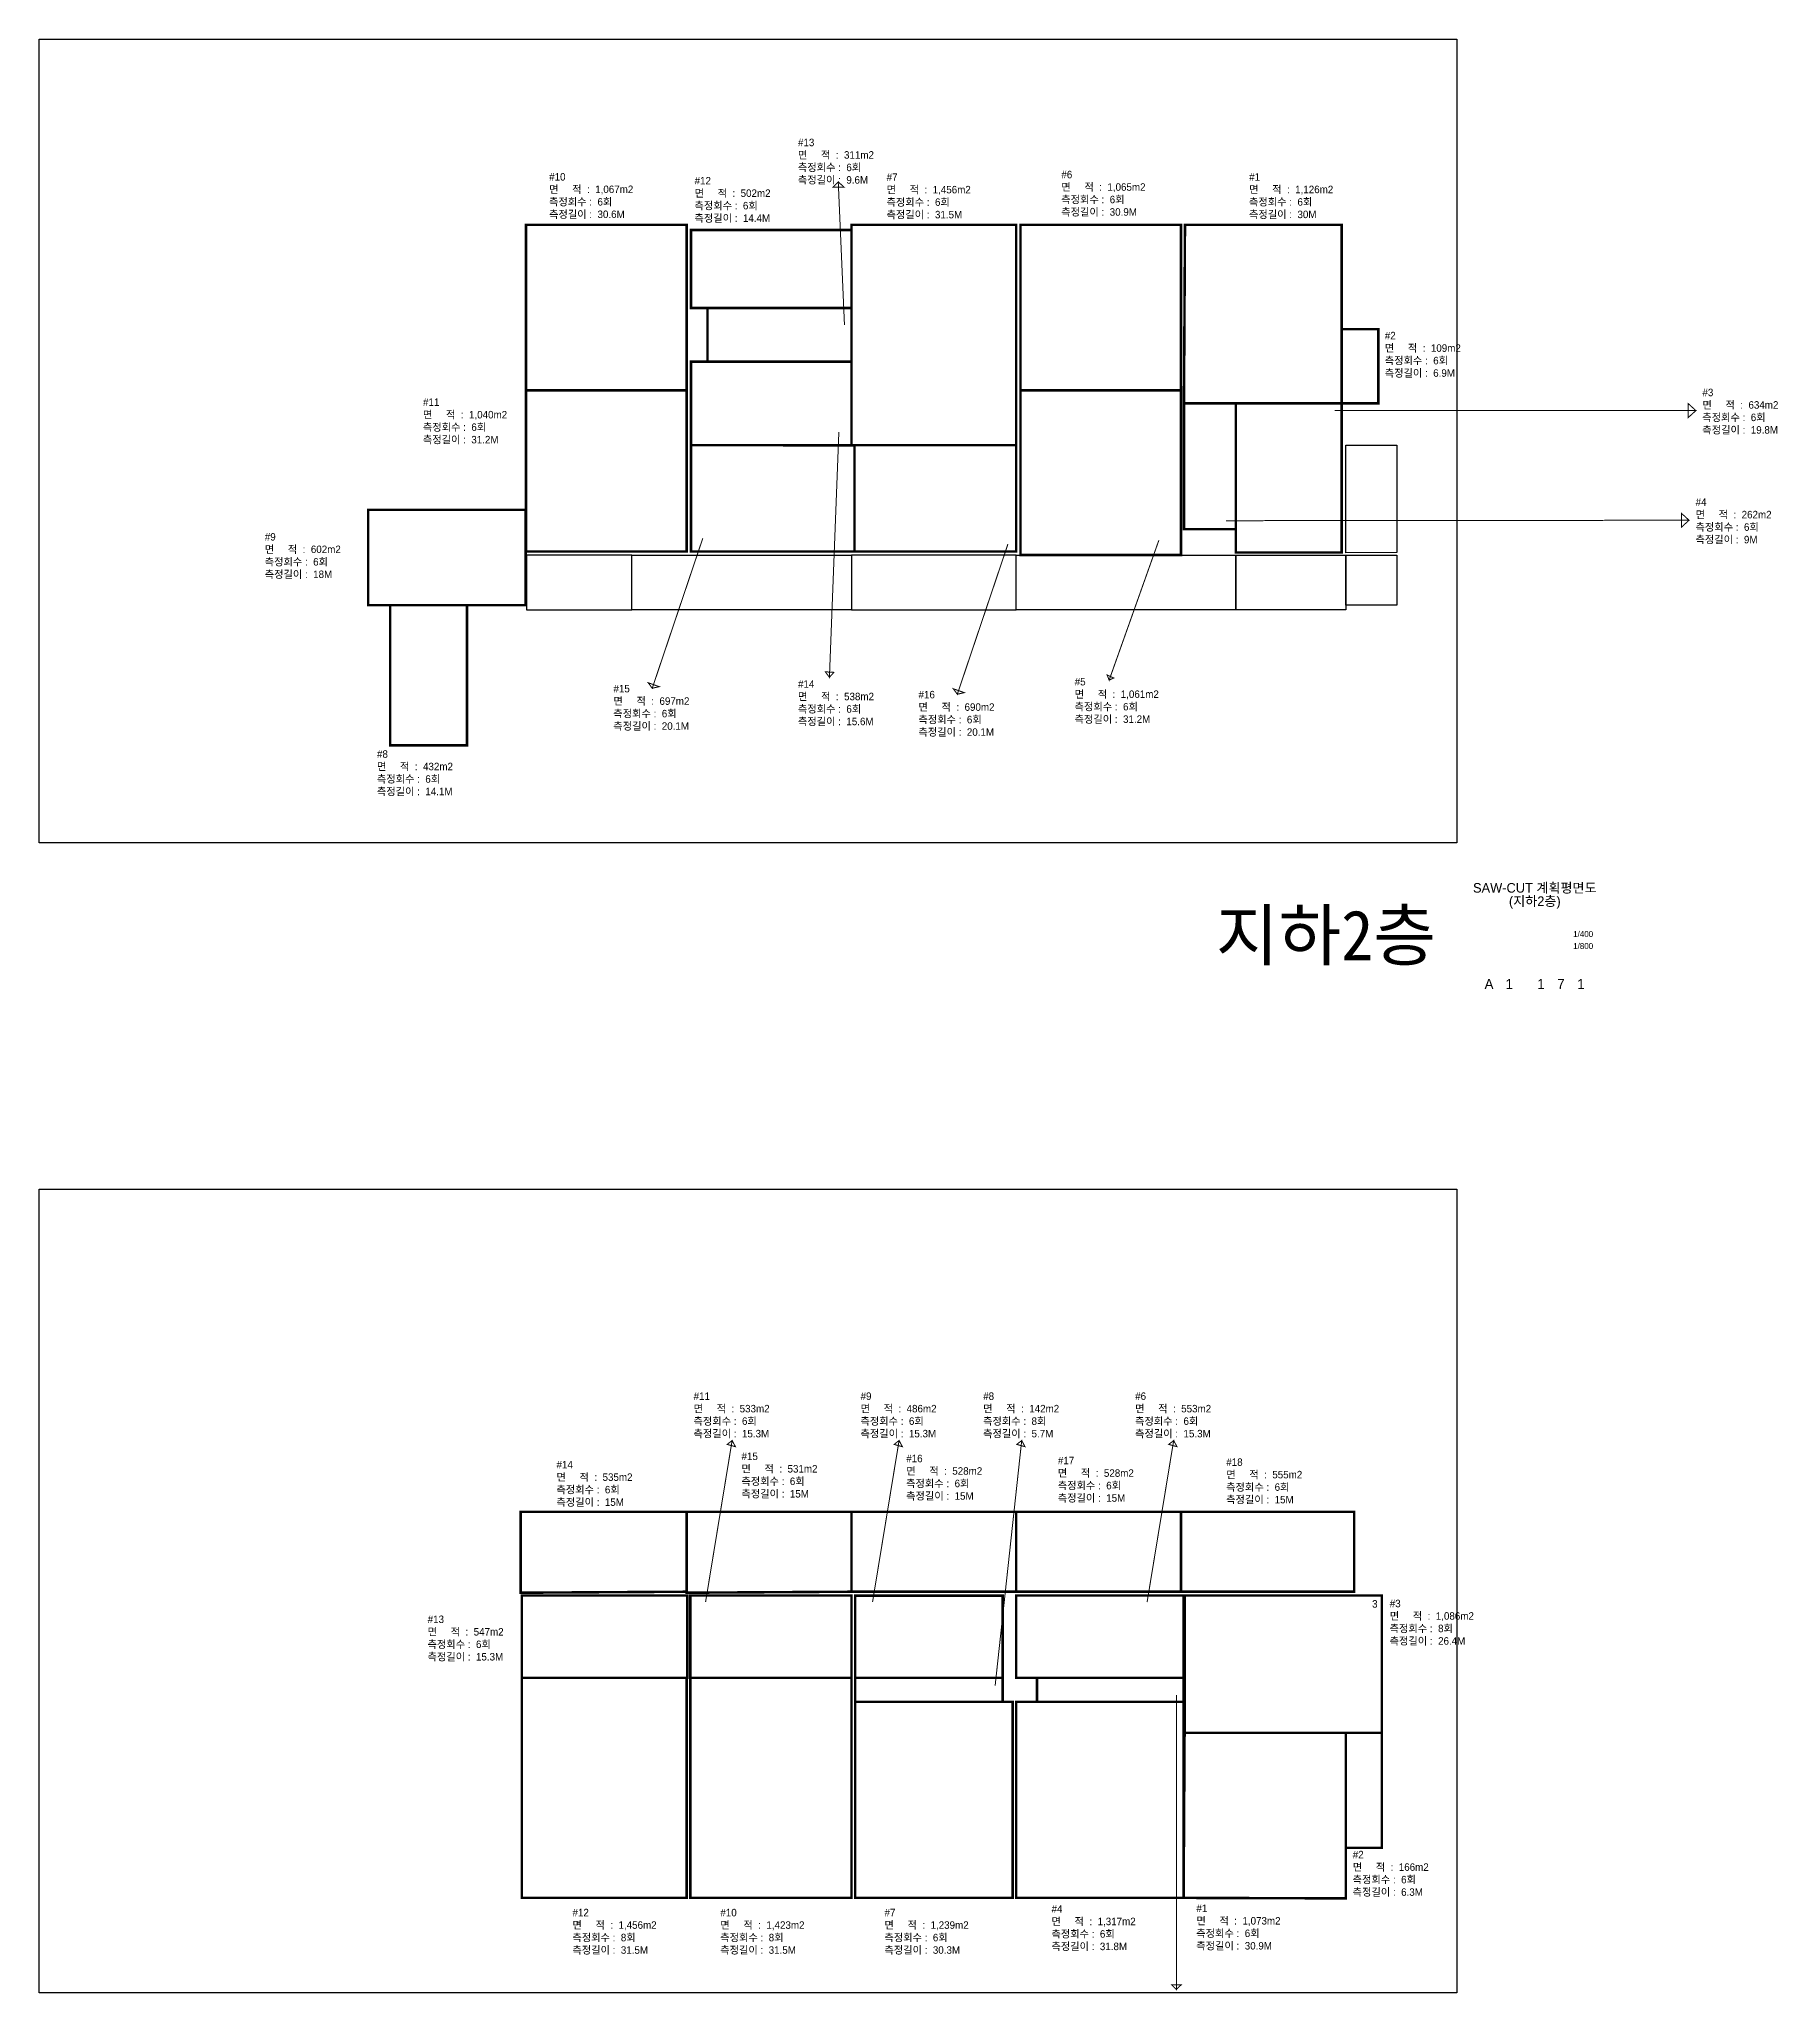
# Model space of a CAD drawing. Header units: millimetres. Extents: x 8000 to 356298, y -1144557 to 197746.
# Drawn here: x 8000 to 356298, y -193622 to 197746 of the extents above; entities that cross this region are included whole.
import ezdxf
from ezdxf.enums import TextEntityAlignment as Align

# ---------------------------------------------------------------- set-up
doc = ezdxf.new("R2010")
doc.units = ezdxf.units.MM
doc.header["$LTSCALE"] = 1000
doc.header["$MEASUREMENT"] = 0
doc.layers.get('Defpoints').update_dxf_attribs({"color": 171, "linetype": 'CONTINUOUS'})
for name, color, linetype in [('0.검수박스', 2, 'CONTINUOUS'), ('0.면적', 2, 'CONTINUOUS'), ('9-텍스트', 3, 'CONTINUOUS'), ('TEX', 3, 'CONTINUOUS'), ('TEXT', 3, 'CONTINUOUS'), ('TEXT-TITLE', 6, 'CONTINUOUS'), ('TEXT-기입', 6, 'CONTINUOUS')]:
    doc.layers.add(name, color=color, linetype=linetype)
doc.styles.add('CGS', font='cgse', dxfattribs={"bigfont": 'cgs'})
doc.styles.add('RXHS', font='')
doc.styles.add('궁서체', font='GungsuhChe.ttf')
doc.styles.add('나눔바른고딕', font='')
doc.styles.add('돋움체', font='Dotum.ttf', dxfattribs={"width": 0.8})
doc.styles.get('RXHS').set_extended_font_data('HY울릉도L')
doc.styles.get('나눔바른고딕').set_extended_font_data('나눔바른고딕')

msp = doc.modelspace()

# ---------------------------------------------------------------- linework, layer by layer
at = {"layer": '0.검수박스', "color": 1, "ltscale": 10000, "const_width": 200}
for points in [[(169324, 140502), (168079, 169153), (167017, 168056), (169236, 168093), (168079, 169153)], [(267536, 123329), (339868, 123329), (338322, 124736), (338322, 121923), (339868, 123329)], [(168199, 119045), (166309, 69902), (165498, 71000), (167201, 70898), (166309, 69902)], [(245763, 101273), (338499, 101364), (336954, 102771), (336954, 99958), (338499, 101364)], [(140951, 97771), (130819, 67715), (130008, 68813), (132212, 68031), (130819, 67715)], [(202061, 96571), (191929, 66515), (191118, 67613), (193321, 66831), (191929, 66515)], [(232293, 97341), (222338, 69341), (221934, 70374), (223260, 69767), (222338, 69341)], [(141500, -115339), (146820, -82975), (145825, -83755), (147484, -84207), (146820, -82975)], [(174945, -115339), (180264, -82975), (179270, -83755), (180928, -84207), (180264, -82975)], [(199506, -132052), (204826, -82975), (203831, -83755), (205490, -84207), (204826, -82975)], [(229943, -115339), (235262, -82975), (234268, -83755), (235926, -84207), (235262, -82975)], [(235806, -133975), (235806, -192923), (234881, -192031), (236732, -192031), (235806, -192923)]]:
    msp.add_lwpolyline(points, dxfattribs=at)
at = {"layer": '0.검수박스', "ltscale": 10000, "const_width": 500}
for points in [[(138580, 159491), (170730, 159491), (170730, 143891), (138580, 143891)], [(141880, 143891), (170730, 143891), (170730, 133116), (141880, 133116)], [(170730, 133116), (138580, 133116), (138580, 116391), (170730, 116391)], [(73930, 103441), (105473, 103441), (105473, 84357), (73930, 84357)], [(93730, 84341), (78328, 84341), (78328, 56291), (93730, 56291)], [(170730, -97259), (203730, -97259), (203730, -113259), (170730, -113259)], [(203730, -113259), (236730, -113259), (236730, -97259), (203730, -97259)], [(201005, -130509), (171455, -130509), (171455, -135309), (201005, -135309)], [(207880, -130509), (237255, -130509), (237255, -135309), (207880, -135309)], [(269755, -164557), (276956, -164557), (276956, -141509), (269755, -141509)]]:
    msp.add_lwpolyline(points, close=True, dxfattribs=at)
at = {"layer": '0.검수박스', "ltscale": 10000}
msp.add_lwpolyline([(207880, -130509), (237255, -130509), (237255, -130509), (207880, -130509)], close=True, dxfattribs=at)
at = {"layer": '0.면적', "ltscale": 10000, "const_width": 500}
for points in [[(137723, 160530), (105530, 160530), (105530, 127391), (137723, 127391)], [(170738, 160530), (203730, 160530), (203730, 116391), (170738, 116391)], [(204580, 160541), (236717, 160530), (236717, 127391), (204580, 127391)], [(237530, 160521), (268930, 160521), (268930, 124791), (237330, 124791)], [(268930, 139653), (276255, 139653), (276255, 124791), (268930, 124791)], [(137723, 127391), (105530, 127391), (105530, 95091), (137723, 95091)], [(204580, 127391), (236717, 127391), (236739, 94399), (204580, 94391)], [(247730, 99591), (237330, 99591), (237330, 124791), (247730, 124791)], [(247730, 94891), (268930, 94891), (268930, 124791), (247730, 124791)], [(138580, 116391), (171330, 116383), (171330, 95091), (138580, 95091)], [(171330, 116391), (203730, 116391), (203730, 95091), (171330, 95091)], [(137730, -97259), (104480, -97259), (104480, -113459), (137730, -113259)], [(137730, -97259), (170730, -97259), (170730, -113259), (137730, -113459)], [(236730, -97259), (271405, -97259), (271405, -113259), (236730, -113259)], [(104705, -114009), (137835, -114009), (137835, -130509), (104705, -130509)], [(138455, -130509), (170730, -130509), (170730, -114009), (138455, -114009)], [(171455, -114052), (201005, -114052), (201005, -130509), (171455, -130509)], [(203730, -114009), (237255, -114009), (237255, -130509), (203730, -130509)], [(237455, -114009), (276956, -114009), (276956, -141509), (237455, -141509)], [(137730, -174584), (104705, -174584), (104705, -130509), (137730, -130509)], [(170730, -174584), (138455, -174584), (138455, -130509), (170730, -130509)], [(203005, -174584), (171455, -174584), (171455, -135309), (203005, -135309)], [(237255, -135309), (203730, -135309), (203730, -174584), (237255, -174584)], [(269755, -141509), (237455, -141509), (237255, -174584), (269755, -174684)]]:
    msp.add_lwpolyline(points, close=True, dxfattribs=at)
at = {"layer": '0.면적', "ltscale": 10000}
for points in [[(269730, 116391), (279980, 116391), (279980, 94891), (269730, 94816)], [(126730, 94391), (105601, 94391), (105601, 83420), (126730, 83420)], [(126730, 94391), (170730, 94391), (170730, 83391), (126730, 83391)], [(170730, 83391), (203730, 83391), (203730, 94391), (170730, 94391)], [(203730, 94391), (247730, 94391), (247730, 83391), (203730, 83391)], [(247730, 94391), (269730, 94391), (269730, 83391), (247730, 83391)], [(269730, 94391), (279980, 94391), (279980, 84341), (269730, 84341)]]:
    msp.add_lwpolyline(points, close=True, dxfattribs=at)
at = {"layer": 'Defpoints', "ltscale": 10000}
for points in [[(292000, 36778), (8000, 36778), (8000, 197746), (292000, 197746)], [(292000, -193622), (8000, -193622), (8000, -32654), (292000, -32654)]]:
    msp.add_lwpolyline(points, close=True, dxfattribs=at)

# ---------------------------------------------------------------- texts
at = {"layer": '9-텍스트', "color": 3, "char_height": 1500, "attachment_point": 1, "style": 'RXHS'}
for s, insert in [('\\pxi0.02023;{\\fGulim|b0|i0|c129|p50;#13\\P면     적  :  311m2\\P\\pi0;측정회수 :  6회\\P측정길이 :  9.6M}', (159986, 177789, 66356)), ('\\pxi0.02023;{\\fGulim|b0|i0|c129|p50;#10\\P면     적  :  1,067m2\\P\\pi0;측정회수 :  6회\\P측정길이 :  30.6M}', (110142, 170903, 0)), ('\\pxi0.02023,t13;{\\fGulim|b0|i0|c129|p50;#12\\P\\ptz;면     적  :  502m2\\P\\pi0;측정회수 :  6회\\P측정길이 :  14.4M}', (139276, 170132, 0)), ('\\pxi0.02023;{\\fGulim|b0|i0|c129|p50;#7\\P면     적  :  1,456m2\\P\\pi0;측정회수 :  6회\\P측정길이 :  31.5M}', (177741, 170838, 0)), ('\\pxi0.02023;{\\fGulim|b0|i0|c129|p50;#6\\P면     적  :  1,065m2\\P\\pi0;측정회수 :  6회\\P측정길이 :  30.9M}', (212743, 171364, 0)), ('\\pxi0.02023;{\\fGulim|b0|i0|c129|p50;#1\\P면     적  :  1,126m2\\P\\pi0;측정회수 :  6회\\P측정길이 :  30M}', (250349, 170878, 0)), ('\\pxi0.02023;{\\fGulim|b0|i0|c129|p50;#2\\P면     적  :  109m2\\P\\pi0;측정회수 :  6회\\P측정길이 :  6.9M}', (277538, 139102, 0)), ('\\pxi0.02023;{\\fGulim|b0|i0|c129|p50;#11\\P면     적  :  1,040m2\\P\\pi0;측정회수 :  6회\\P측정길이 :  31.2M}', (84873, 125760, 0)), ('\\pxi0.02023;{\\fGulim|b0|i0|c129|p50;#3\\P면     적  :  634m2\\P\\pi0;측정회수 :  6회\\P측정길이 :  19.8M}', (341151, 127713, 0)), ('\\pxi0.02023;{\\fGulim|b0|i0|c129|p50;#4\\P면     적  :  262m2\\P\\pi0;측정회수 :  6회\\P측정길이 :  9M}', (339782, 105748, 0)), ('\\pxi0.02023;{\\fGulim|b0|i0|c129|p50;#9\\P면     적  :  602m2\\P\\pi0;측정회수 :  6회\\P측정길이 :  18M}', (53188, 98791, 0)), ('\\pxi0.02023;{\\fGulim|b0|i0|c129|p50;#15\\P면     적  :  697m2\\P\\pi0;측정회수 :  6회\\P측정길이 :  20.1M}', (123021, 68392, 0)), ('\\pxi0.02023;{\\fGulim|b0|i0|c129|p50;#14\\P면     적  :  538m2\\P\\pi0;측정회수 :  6회\\P측정길이 :  15.6M}', (159993, 69311, 0)), ('\\pxi0.02023;{\\fGulim|b0|i0|c129|p50;#16\\P면     적  :  690m2\\P\\pi0;측정회수 :  6회\\P측정길이 :  20.1M}', (184130, 67192, 0)), ('\\pxi0.02023;{\\fGulim|b0|i0|c129|p50;#5\\P면     적  :  1,061m2\\P\\pi0;측정회수 :  6회\\P측정길이 :  31.2M}', (215415, 69776, 0)), ('\\pxi0.02023;{\\fGulim|b0|i0|c129|p50;#8\\P면     적  :  432m2\\P\\pi0;측정회수 :  6회\\P측정길이 :  14.1M}', (75658, 55289, 0)), ('\\pxi0.02023;{\\fGulim|b0|i0|c129|p50;#11\\P면     적  :  533m2\\P\\pi0;측정회수 :  6회\\P측정길이 :  15.3M}', (139080, -73336, 0)), ('\\pxi0.02023;{\\fGulim|b0|i0|c129|p50;#9\\P면     적  :  486m2\\P\\pi0;측정회수 :  6회\\P측정길이 :  15.3M}', (172524, -73336, 0)), ('\\pxi0.02023;{\\fGulim|b0|i0|c129|p50;#8\\P면     적  :  142m2\\P\\pi0;측정회수 :  8회\\P측정길이 :  5.7M}', (197085, -73336, 0)), ('\\pxi0.02023;{\\fGulim|b0|i0|c129|p50;#6\\P면     적  :  553m2\\P\\pi0;측정회수 :  6회\\P측정길이 :  15.3M}', (227522, -73336, 0)), ('\\pxi0.02023;{\\fGulim|b0|i0|c129|p50;#15\\P면     적  :  531m2\\P\\pi0;측정회수 :  6회\\P측정길이 :  15M}', (148671, -85387, 0)), ('\\pxi0.02023;{\\fGulim|b0|i0|c129|p50;#16\\P면     적  :  528m2\\P\\pi0;측정회수 :  6회\\P측정길이 :  15M}', (181671, -85822, 0)), ('\\pxi0.02023;{\\fGulim|b0|i0|c129|p50;#14\\P면     적  :  535m2\\P\\pi0;측정회수 :  6회\\P측정길이 :  15M}', (111619, -87057, 0)), ('\\pxi0.02023;{\\fGulim|b0|i0|c129|p50;#17\\P면     적  :  528m2\\P\\pi0;측정회수 :  6회\\P측정길이 :  15M}', (212041, -86236, 0)), ('\\pxi0.02023;{\\fGulim|b0|i0|c129|p50;#18\\P면     적  :  555m2\\P\\pi0;측정회수 :  6회\\P측정길이 :  15M}', (245773, -86551, 0)), ('\\pxi0.02023;{\\fGulim|b0|i0|c129|p50;#3\\P면     적  :  1,086m2\\P\\pi0;측정회수 :  8회\\P측정길이 :  26.4M}', (278520, -114866, 0)), ('\\pxi0.02023;{\\fGulim|b0|i0|c129|p50;#13\\P면     적  :  547m2\\P\\pi0;측정회수 :  6회\\P측정길이 :  15.3M}', (85805, -118036, 0)), ('\\pxi0.02023;{\\fGulim|b0|i0|c129|p50;#2\\P면     적  :  166m2\\P\\pi0;측정회수 :  6회\\P측정길이 :  6.3M}', (271112, -165167, 0)), ('\\pxi0.02023;{\\fGulim|b0|i0|c129|p50;#4\\P면     적  :  1,317m2\\P\\pi0;측정회수 :  6회\\P측정길이 :  31.8M}', (210772, -176052, 0)), ('\\pxi0.02023;{\\fGulim|b0|i0|c129|p50;#1\\P면     적  :  1,073m2\\P\\pi0;측정회수 :  6회\\P측정길이 :  30.9M}', (239790, -175928, 0)), ('\\pxi0.02023;{\\fGulim|b0|i0|c129|p50;#12\\P면     적  :  1,456m2\\P\\pi0;측정회수 :  8회\\P측정길이 :  31.5M}', (114818, -176777, 0)), ('\\pxi0.02023;{\\fGulim|b0|i0|c129|p50;#10\\P면     적  :  1,423m2\\P\\pi0;측정회수 :  8회\\P측정길이 :  31.5M}', (144438, -176777, 0)), ('\\pxi0.02023;{\\fGulim|b0|i0|c129|p50;#7\\P면     적  :  1,239m2\\P\\pi0;측정회수 :  6회\\P측정길이 :  30.3M}', (177318, -176777, 0))]:
    msp.add_mtext_dynamic_manual_height_columns(s, width=20376.87, gutter_width=1500, heights=[0], dxfattribs=dict(at, insert=insert))
at = {"layer": 'TEX', "style": '돋움체'}
msp.add_text('3', height=1500, dxfattribs=at).set_placement((276100, -116446, 0), align=Align.RIGHT)
at = {"layer": 'TEXT', "style": '궁서체'}
msp.add_text('지하2층', height=10000, dxfattribs=at).set_placement((287822, 23244), align=Align.TOP_RIGHT)
at = {"layer": 'TEXT-TITLE', "style": '나눔바른고딕'}
for s, p in [('SAW-CUT 계획평면도', (307600, 27733)), ('(지하2층)', (307600, 25067))]:
    msp.add_text(s, height=1920, dxfattribs=at).set_placement(p, align=Align.MIDDLE_CENTER)
at = {"layer": 'TEXT-기입', "style": '나눔바른고딕'}
for s, p in [('1/400', (315281, 17512)), ('1/800', (315281, 15112))]:
    msp.add_text(s, height=1200, dxfattribs=at).set_placement(p, align=Align.BOTTOM_LEFT)
at = {"layer": 'TEXT-기입', "style": 'CGS'}
for s, p in [('A', (298431, 8472)), ('1', (302481, 8472)), ('1', (308831, 8472)), ('7', (312831, 8472)), ('1', (316831, 8472))]:
    msp.add_text(s, height=2000, dxfattribs=at).set_placement(p, align=Align.MIDDLE_CENTER)

doc.saveas('drawing.dxf')
